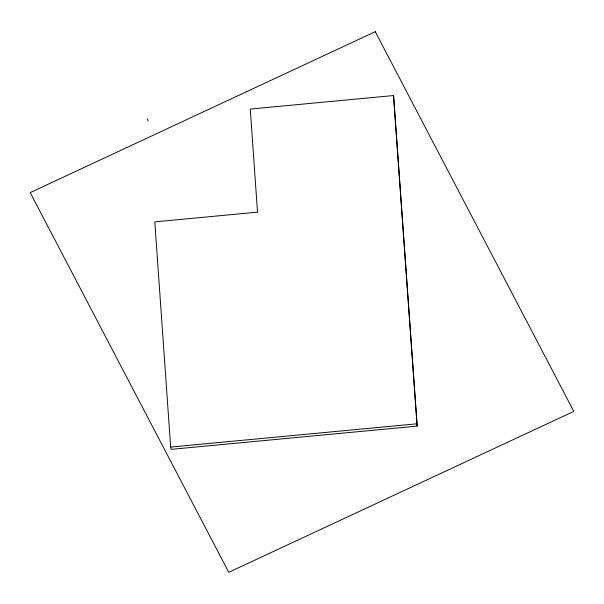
<?xml version="1.0" encoding="UTF-8"?>
<svg xmlns="http://www.w3.org/2000/svg" width="604" height="604" viewBox="0 0 604 604"><rect width="100%" height="100%" fill="white"/><g stroke="black" fill="none" stroke-linecap="round" stroke-linejoin="round"><path stroke-width="0.91" d="M393.551 95.538L250.267 109.075L257.523 212.155L154.798 221.864L170.66 447.066L171.143 449.346L417.16 426.099L393.551 95.538L417.16 426.099M170.66 447.066L416.677 423.827M147.535 118.777L148.018 121.049M375.258 31.695L30.2 192.608L228.75 572.305L573.8 411.392L375.258 31.695"/></g></svg>
